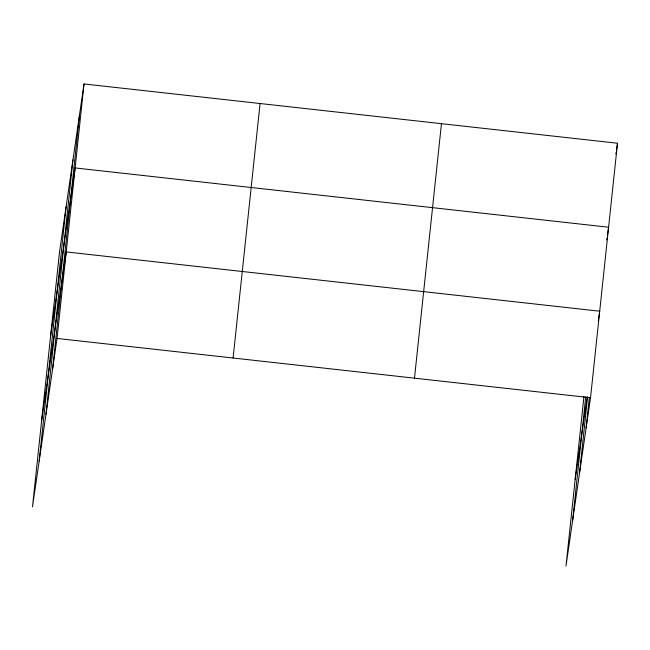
<?xml version="1.0" encoding="UTF-8"?>
<svg xmlns="http://www.w3.org/2000/svg" width="650" height="650" viewBox="0 0 650 650"><rect width="100%" height="100%" fill="white"/><g stroke="black" fill="none" stroke-linecap="round" stroke-linejoin="round"><path stroke-width="0.97" d="M39.146 461.216L66.113 206.741M45.988 414.302L72.954 159.827M52.634 368.769L79.601 114.294M84.021 83.964L59.467 252.273L32.5 506.756L57.054 338.447L84.021 83.964L617.5 143.244L590.533 397.727L565.979 566.036L583.944 396.533M233.098 358.004L260.073 103.529M414.481 378.162L441.456 123.687M572.626 520.496L585.707 396.988M579.467 473.582L587.567 397.118M586.105 428.049L589.306 397.865M50.57 336.253L75.124 167.944L608.603 227.224L607.457 235.048M41.665 420.233L66.219 251.924L599.698 311.204L598.276 320.986M615.932 154.009L616.216 152.051M616.501 150.093L617.5 143.244M606.742 239.939L607.035 237.981M575.144 479.513L587.21 396.833M57.054 338.447L590.533 397.727"/></g></svg>
